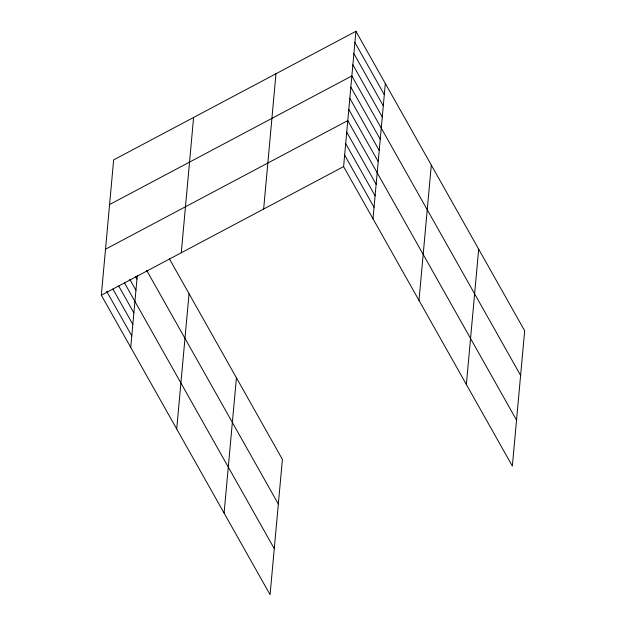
<?xml version="1.0" encoding="UTF-8"?>
<svg xmlns="http://www.w3.org/2000/svg" width="626" height="626" viewBox="0 0 626 626"><rect width="100%" height="100%" fill="white"/><g stroke="black" fill="none" stroke-linecap="round" stroke-linejoin="round"><path stroke-width="0.94" d="M169.403 258.851L282.404 459.398L270.08 594.7L101.326 295.206L113.65 159.904L355.92 31.3L524.674 330.794L512.35 466.096L343.596 166.602L355.92 31.3M130.74 347.407L137.297 275.354M181.274 252.771L193.598 117.469M176.72 429.013L189.044 293.704M224.1 513.093L236.425 377.791M263.648 209.045L275.972 73.743M373.002 218.803L385.326 83.493M418.99 300.41L431.314 165.1M466.362 384.489L478.687 249.179M109.581 204.553L351.851 75.949L520.605 375.443M105.52 249.203L347.782 120.599L516.536 420.093M101.326 295.206L343.596 166.602M354.903 42.466L384.309 94.659M353.886 53.625L383.3 105.817M352.868 64.791L382.283 116.984M350.834 87.116L380.248 139.308M349.817 98.274L379.231 150.475M348.799 109.44L378.214 161.633M346.734 132.102L376.148 184.294M345.693 143.604L375.099 195.797M344.644 155.107L374.051 207.3M146.656 270.354L278.335 504.047M135.537 276.551L136.961 279.079M129.778 279.298L135.944 290.237M124.488 282.882L274.274 548.697M118.697 285.965L133.878 312.898M112.907 289.048L132.829 324.401M106.647 291.286L131.789 335.904"/></g></svg>
